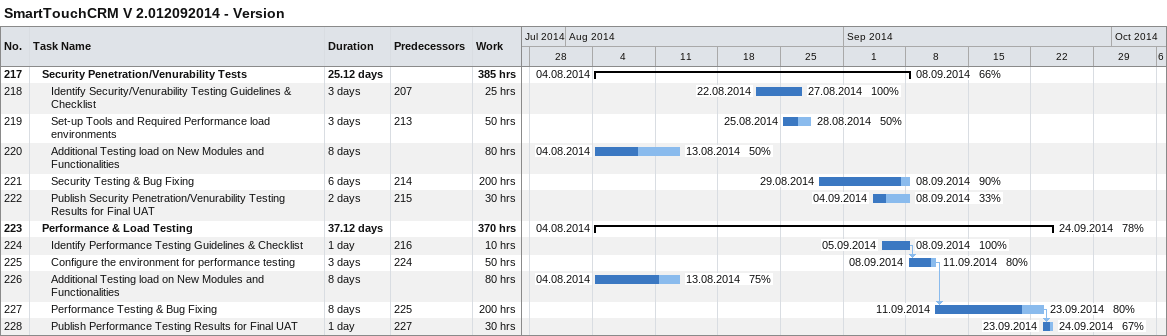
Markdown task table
SmartTouchCRM V 2.012092014 - Version

| ID | Level | Task | Duration | Start | Finish | Predecessors | % complete | Work (h) |
|---|---|---|---|---|---|---|---|---|
| 217 | 2 | **Security Penetration/Venurability Tests** | 25.12d | 2014-08-04 | 2014-09-08 |  | 66 | 385 |
| 218 | 3 | Identify Security/Venurability Testing Guidelines & Checklist | 3d | 2014-08-22 | 2014-08-27 | 207 | 100 | 25 |
| 219 | 3 | Set-up Tools and Required Performance load environments | 3d | 2014-08-25 | 2014-08-28 | 213 | 50 | 50 |
| 220 | 3 | Additional Testing load on New Modules and Functionalities | 8d | 2014-08-04 | 2014-08-13 |  | 50 | 80 |
| 221 | 3 | Security Testing & Bug Fixing | 6d | 2014-08-29 | 2014-09-08 | 214 | 90 | 200 |
| 222 | 3 | Publish Security Penetration/Venurability Testing Results for Final UAT | 2d | 2014-09-04 | 2014-09-08 | 215 | 33 | 30 |
| 223 | 2 | **Performance & Load Testing** | 37.12d | 2014-08-04 | 2014-09-24 |  | 78 | 370 |
| 224 | 3 | Identify Performance Testing Guidelines & Checklist | 1d | 2014-09-05 | 2014-09-08 | 216 | 100 | 10 |
| 225 | 3 | Configure the environment for performance testing | 3d | 2014-09-08 | 2014-09-11 | 224 | 80 | 50 |
| 226 | 3 | Additional Testing load on New Modules and Functionalities | 8d | 2014-08-04 | 2014-08-13 |  | 75 | 80 |
| 227 | 3 | Performance Testing & Bug Fixing | 8d | 2014-09-11 | 2014-09-23 | 225 | 80 | 200 |
| 228 | 3 | Publish Performance Testing Results for Final UAT | 1d | 2014-09-23 | 2014-09-24 | 227 | 67 | 30 |
